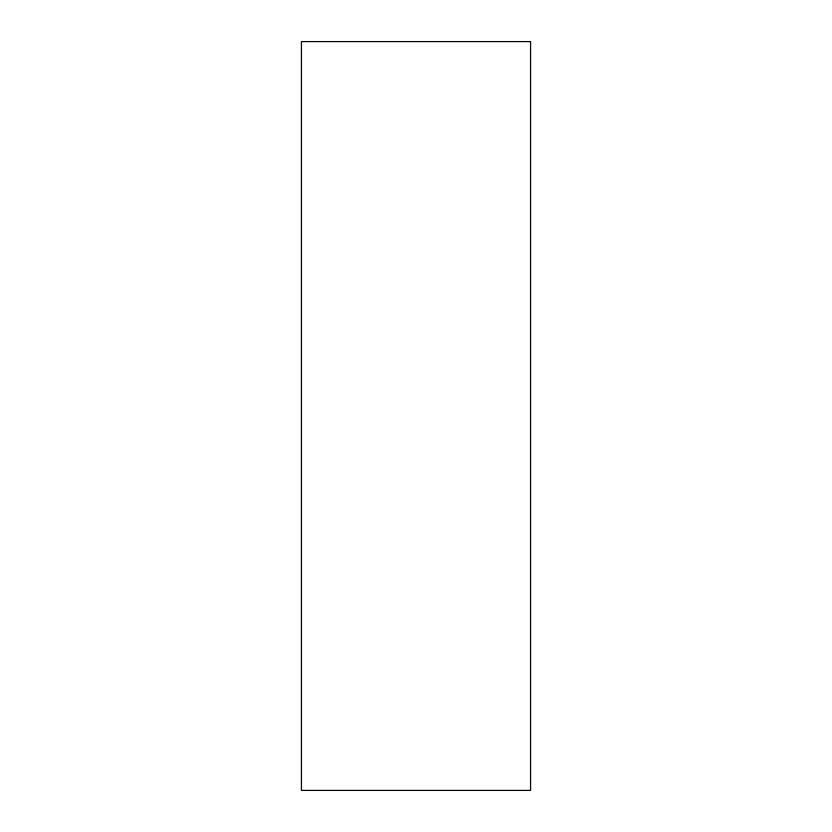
<?xml version="1.0" encoding="UTF-8"?>
<svg xmlns="http://www.w3.org/2000/svg" width="832" height="832" viewBox="0 0 832 832"><rect width="100%" height="100%" fill="white"/><g stroke="black" fill="none" stroke-linecap="round" stroke-linejoin="round"><path stroke-width="1.25" d="M530.566 41.6L301.434 41.6L301.434 790.4L530.566 790.4L530.566 41.6"/></g></svg>
